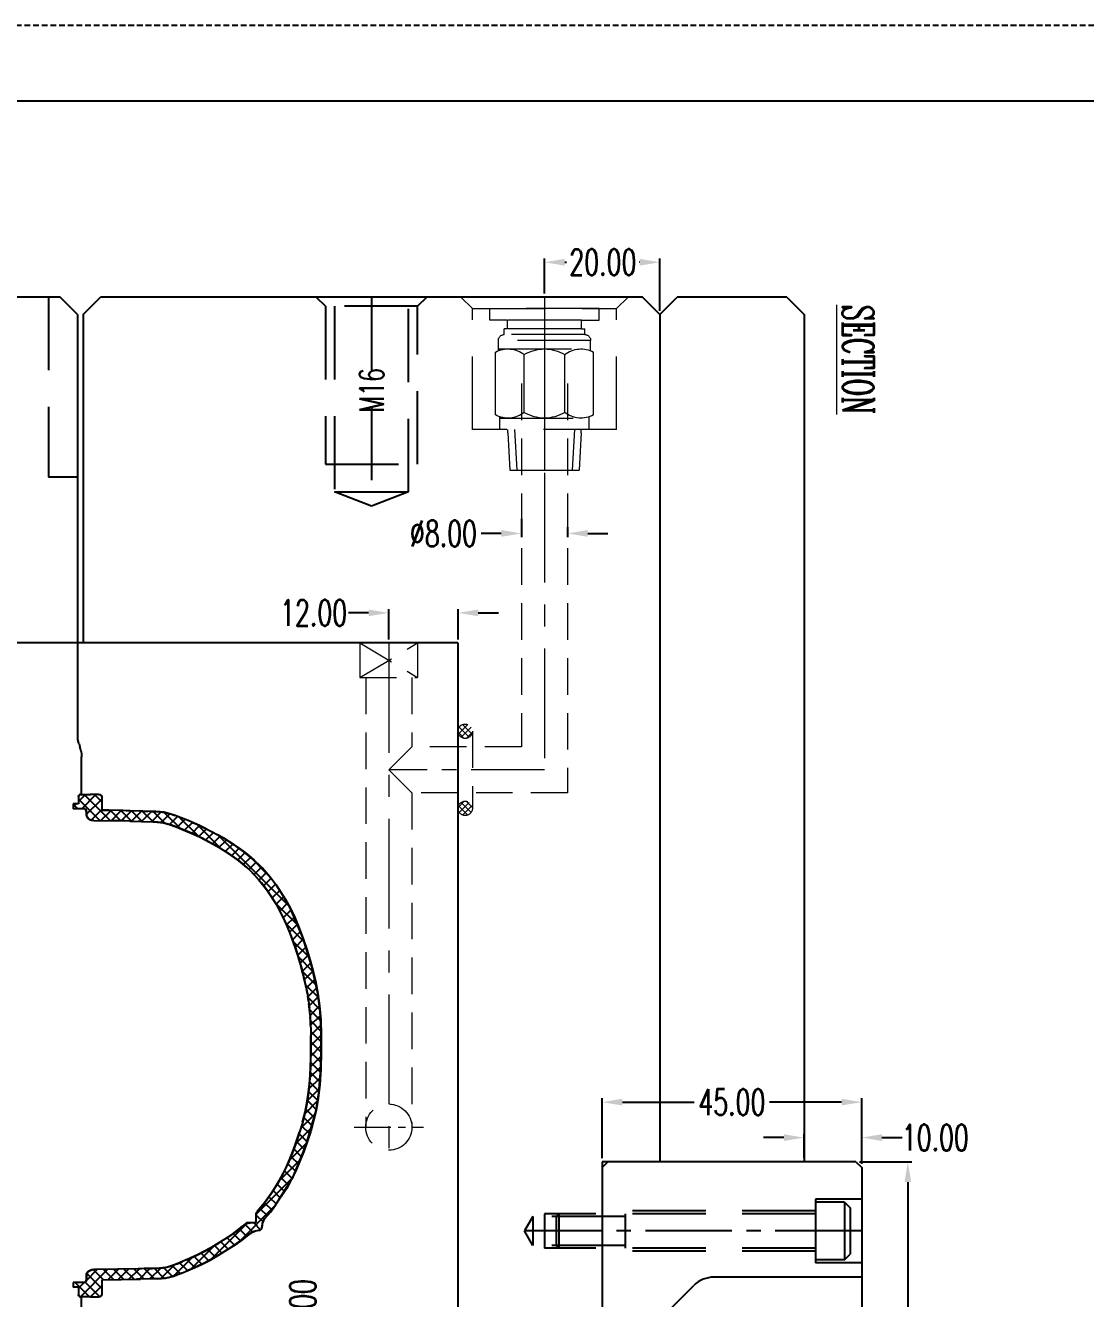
# Model space of a CAD drawing. Header units: inches. Extents: x 133169 to 134399, y -43543 to -42673.
# Drawn here: x 133457.9 to 133641.7, y -42894 to -42673.2 of the extents above; entities that cross this region are included whole.
import ezdxf

# ---------------------------------------------------------------- set-up
doc = ezdxf.new("R2010")
doc.units = ezdxf.units.IN
doc.header["$LTSCALE"] = 2
doc.header["$MEASUREMENT"] = 0
doc.header["$PDMODE"] = 3
doc.header["$PDSIZE"] = 0.3125
for name, pattern in [('CENTER', [50.8, 31.75, -6.35, 6.35, -6.35]), ('CENTER2', [1.125, 0.75, -0.125, 0.125, -0.125]), ('DASHED', [0.75, 0.5, -0.25]), ('HIDDEN', [9.525, 6.35, -3.175])]:
    doc.linetypes.add(name, pattern=pattern)
doc.layers.get('0').update_dxf_attribs({"linetype": 'CONTINUOUS'})
doc.layers.get('Defpoints').update_dxf_attribs({"linetype": 'CONTINUOUS'})
for name, color, linetype in [('5', 5, 'CONTINUOUS'), ('A', 7, 'CONTINUOUS'), ('CAV-COR', 1, 'CONTINUOUS'), ('SCREW', 52, 'HIDDEN'), ('WT', 4, 'CONTINUOUS')]:
    doc.layers.add(name, color=color, linetype=linetype)
doc.layers.add('dim', color=3, linetype='CONTINUOUS', lineweight=15)
doc.layers.add('WR', color=122, linetype='HIDDEN', lineweight=18)
doc.styles.add('ROMANC', font='romanc', dxfattribs={"width": 0.6, "height": 1})
doc.styles.get("Standard").update_dxf_attribs({"font": 'txt.shx', "width": 0.67})
doc.dimstyles.new('2.00', dxfattribs={"dimtxt": 4.5, "dimasz": 3.5, "dimexe": 0.666, "dimexo": 0.626, "dimgap": 1, "dimtad": 0, "dimzin": 0, "dimdsep": 46, "dimtxsty": 'Standard', "dimcen": 0.09, "dimclrd": 3, "dimclre": 3, "dimclrt": 7, "dimazin": 0, "dimtfac": 1, "dimtofl": 0, "dimtmove": 0, "dimatfit": 0, "dimfxl": 0, "dimtolj": 1, "dimtzin": 0, "dimarcsym": 0})

# ---------------------------------------------------------------- blocks, each defined once
blk = doc.blocks.new('*D33279')
at = {"layer": 'Defpoints', "color": 0}
for p in [(133601.91, -42870.31), (133601.91, -42970.31), (133610.91, -42970.31)]:
    blk.add_point(p, dxfattribs=at)
at = {"layer": 'dim', "color": 3, "linetype": 'ByBlock', "lineweight": -2}
for p, q in [((133602.53, -42870.31), (133611.58, -42870.31)), ((133610.91, -42873.81), (133610.91, -42911.77)), ((133610.91, -42966.81), (133610.91, -42928.84)), ((133602.53, -42970.31), (133611.58, -42970.31))]:
    blk.add_line(p, q, dxfattribs=at)
at = {"layer": 'dim', "color": 3, "linetype": 'ByBlock'}
for points in [[(133611.49, -42873.81), (133610.33, -42873.81), (133610.91, -42870.31)], [(133610.33, -42966.81), (133611.49, -42966.81), (133610.91, -42970.31)]]:
    blk.add_solid(points, dxfattribs=at)
at = {"layer": 'dim', "color": 7, "linetype": 'ByBlock', "insert": (133610.91, -42920.31), "char_height": 4.5, "attachment_point": 5, "rotation": 90}
blk.add_mtext('%%c100.00', dxfattribs=at)
blk = doc.blocks.new('*D33280')
at = {"layer": 'Defpoints', "color": 0}
for p in [(133602.91, -42866.11), (133592.91, -42870.31), (133602.91, -42871.31)]:
    blk.add_point(p, dxfattribs=at)
at = {"layer": 'dim', "color": 3, "linetype": 'ByBlock', "lineweight": -2}
for p, q in [((133589.41, -42866.11), (133585.91, -42866.11)), ((133592.91, -42869.68), (133592.91, -42865.44)), ((133602.91, -42870.68), (133602.91, -42865.44)), ((133606.41, -42866.11), (133609.91, -42866.11))]:
    blk.add_line(p, q, dxfattribs=at)
at = {"layer": 'dim', "color": 3, "linetype": 'ByBlock'}
for points in [[(133589.41, -42866.69), (133589.41, -42865.52), (133592.91, -42866.11)], [(133606.41, -42865.52), (133606.41, -42866.69), (133602.91, -42866.11)]]:
    blk.add_solid(points, dxfattribs=at)
at = {"layer": 'dim', "color": 7, "linetype": 'ByBlock', "insert": (133615.68, -42866.11), "char_height": 4.5, "attachment_point": 5}
blk.add_mtext('\\A1;10.00', dxfattribs=at)
blk = doc.blocks.new('*D33281')
at = {"layer": 'Defpoints', "color": 0}
for p in [(133602.91, -42859.95), (133557.91, -42870.31), (133602.91, -42871.31)]:
    blk.add_point(p, dxfattribs=at)
at = {"layer": 'dim', "color": 3, "linetype": 'ByBlock', "lineweight": -2}
for p, q in [((133557.91, -42869.68), (133557.91, -42859.29)), ((133561.41, -42859.95), (133573.88, -42859.95)), ((133599.41, -42859.95), (133586.93, -42859.95)), ((133602.91, -42870.68), (133602.91, -42859.29))]:
    blk.add_line(p, q, dxfattribs=at)
at = {"layer": 'dim', "color": 3, "linetype": 'ByBlock'}
for points in [[(133561.41, -42859.37), (133561.41, -42860.54), (133557.91, -42859.95)], [(133599.41, -42860.54), (133599.41, -42859.37), (133602.91, -42859.95)]]:
    blk.add_solid(points, dxfattribs=at)
at = {"layer": 'dim', "color": 7, "linetype": 'ByBlock', "insert": (133580.41, -42859.95), "char_height": 4.5, "attachment_point": 5}
blk.add_mtext('\\A1;45.00', dxfattribs=at)
blk = doc.blocks.new('*D33309')
at = {"layer": 'Defpoints', "color": 0}
for p in [(133506.01, -42912.31), (133510.59, -42912.31), (133510.59, -42928.31)]:
    blk.add_point(p, dxfattribs=at)
at = {"layer": 'dim', "color": 3, "linetype": 'ByBlock', "lineweight": -2}
for p, q in [((133506.01, -42908.81), (133506.01, -42905.31)), ((133509.96, -42912.31), (133505.35, -42912.31)), ((133509.96, -42928.31), (133505.35, -42928.31)), ((133506.01, -42931.81), (133506.01, -42935.31))]:
    blk.add_line(p, q, dxfattribs=at)
at = {"layer": 'dim', "color": 3, "linetype": 'ByBlock'}
for points in [[(133505.43, -42908.81), (133506.6, -42908.81), (133506.01, -42912.31)], [(133506.6, -42931.81), (133505.43, -42931.81), (133506.01, -42928.31)]]:
    blk.add_solid(points, dxfattribs=at)
at = {"layer": 'dim', "color": 7, "linetype": 'ByBlock', "insert": (133506.01, -42897.77), "char_height": 4.5, "attachment_point": 5, "rotation": 90}
blk.add_mtext('%%c16.00', dxfattribs=at)
blk = doc.blocks.new('*X34569')
at = {"color": 0}
for p, q in [((-7.86, -0.44), (-6.25, 1.17)), ((-6.25, -1.17), (-7.86, 0.44)), ((-5.66, -0.71), (-7.4, 1.03)), ((-7.4, -1.03), (-5.66, 0.71)), ((-5.45, 0.15), (-6.54, 1.24)), ((5.45, 0.15), (6.54, 1.24)), ((5.66, -0.71), (7.4, 1.03)), ((7.4, -1.03), (5.66, 0.71)), ((7.86, -0.44), (6.25, 1.17)), ((6.25, -1.17), (7.86, 0.44)), ((-6.54, -1.24), (-5.45, -0.15)), ((6.54, -1.24), (5.45, -0.15))]:
    blk.add_line(p, q, dxfattribs=at)
blk = doc.blocks.new('*D34606')
at = {"layer": 'Defpoints', "color": 0}
for p in [(133547.91, -42714.27), (133547.91, -42720.31), (133567.91, -42723.31)]:
    blk.add_point(p, dxfattribs=at)
at = {"layer": 'dim', "color": 3, "linetype": 'ByBlock', "lineweight": -2}
for p, q in [((133547.91, -42719.68), (133547.91, -42713.6)), ((133551.41, -42714.27), (133551.75, -42714.27)), ((133564.41, -42714.27), (133564.3, -42714.27)), ((133567.91, -42722.68), (133567.91, -42713.6))]:
    blk.add_line(p, q, dxfattribs=at)
at = {"layer": 'dim', "color": 3, "linetype": 'ByBlock'}
for points in [[(133551.41, -42713.69), (133551.41, -42714.85), (133547.91, -42714.27)], [(133564.41, -42714.85), (133564.41, -42713.69), (133567.91, -42714.27)]]:
    blk.add_solid(points, dxfattribs=at)
at = {"layer": 'dim', "color": 7, "linetype": 'ByBlock', "insert": (133558.02, -42714.27), "char_height": 4.5, "attachment_point": 5}
blk.add_mtext('\\A1;20.00', dxfattribs=at)
blk = doc.blocks.new('*D34607')
at = {"layer": 'Defpoints', "color": 0}
for p in [(133543.91, -42758.14), (133551.91, -42759.58), (133543.91, -42761.31)]:
    blk.add_point(p, dxfattribs=at)
at = {"layer": 'dim', "color": 3, "linetype": 'ByBlock', "lineweight": -2}
for p, q in [((133543.91, -42758.76), (133543.91, -42761.97)), ((133551.91, -42760.21), (133551.91, -42761.97)), ((133540.41, -42761.31), (133536.91, -42761.31)), ((133555.41, -42761.31), (133558.91, -42761.31))]:
    blk.add_line(p, q, dxfattribs=at)
at = {"layer": 'dim', "color": 3, "linetype": 'ByBlock'}
for points in [[(133540.41, -42761.89), (133540.41, -42760.72), (133543.91, -42761.31)], [(133555.41, -42760.72), (133555.41, -42761.89), (133551.91, -42761.31)]]:
    blk.add_solid(points, dxfattribs=at)
at = {"layer": 'dim', "color": 7, "linetype": 'ByBlock', "insert": (133530.38, -42761.31), "char_height": 4.5, "attachment_point": 5}
blk.add_mtext('%%c8.00', dxfattribs=at)
blk = doc.blocks.new('20150129.111502')
at = {"layer": '5', "color": 122, "linetype": 'HIDDEN', "lineweight": 0}
for p, q in [((0, 14.5), (0, -14.5)), ((2, 12.5), (0, 14.5)), ((2, 12.5), (2, -12.5)), ((23, 12.5), (2, 12.5)), ((23, -12.5), (23, 12.5)), ((2, -9.5), (2, 9.5)), ((4.01, 9.5), (2, 9.5)), ((4.01, 6.4), (4.01, 9.5)), ((5.51, 6.4), (5.51, 7)), ((6.51, 7), (5.51, 7)), ((5.51, 6.4), (5.51, 7)), ((6.51, -7), (6.51, 7)), ((7.51, -8), (7.51, 8)), ((9.33, 8), (7.51, 8)), ((9, 8), (9, -8)), ((20.43, 8.5), (9.57, 8.5)), ((23, 7.75), (20.77, 7.75)), ((21, 7.75), (21, -7.75)), ((4.01, -6.4), (4.01, 6.4)), ((5.51, 6.4), (4.01, 6.4)), ((5.51, -6.4), (5.51, 6.4)), ((23.56, 6.35), (23, 6.35)), ((23, 5.19), (30, 4.82)), ((23.56, 6.35), (30, 6.01)), ((30, 6.01), (30, -6.01)), ((20.01, 3.5), (9.99, 3.5)), ((20.01, -3.5), (9.99, -3.5)), ((5.51, -6.4), (4.01, -6.4)), ((4.01, -6.4), (4.01, -9.5)), ((5.51, -6.4), (5.51, -7)), ((5.51, -6.4), (5.51, -7)), ((23, -5.19), (30, -4.82)), ((23.56, -6.35), (23, -6.35)), ((23.56, -6.35), (30, -6.01)), ((6.51, -7), (5.51, -7)), ((9.33, -8), (7.51, -8)), ((20.43, -8.5), (9.57, -8.5)), ((23, -7.75), (20.77, -7.75)), ((4.01, -9.5), (2, -9.5)), ((2, -12.5), (0, -14.5)), ((23, -12.5), (2, -12.5))]:
    blk.add_line(p, q, dxfattribs=at)
at = {"layer": '5', "color": 122, "linetype": 'CENTER', "lineweight": 0, "ltscale": 0.5}
blk.add_line((0, 0), (30, 0), dxfattribs=at)
at = {"layer": '5', "color": 122, "linetype": 'HIDDEN', "lineweight": 0}
for centre, radius, start, end in [((7.51, 7), 1, 90, 180), ((13.47, 6.32), 4.47, 150.752, 219.0183), ((16.53, 6.32), 4.47, 320.9817, 29.248), ((15.66, 0), 6.66, 148.3016, 211.6984), ((14.34, 0), 6.66, 328.3016, 31.6984), ((13.47, -6.32), 4.47, 140.9817, 209.248), ((16.53, -6.32), 4.47, 330.752, 39.0183), ((7.51, -7), 1, 180, 270)]:
    blk.add_arc(centre, radius, start, end, dxfattribs=at)
blk = doc.blocks.new('*D34838')
at = {"layer": 'Defpoints', "color": 0}
for p in [(133520.91, -42775.09), (133520.91, -42780.31), (133532.91, -42780.31)]:
    blk.add_point(p, dxfattribs=at)
at = {"layer": 'dim', "color": 3, "linetype": 'ByBlock', "lineweight": -2}
for p, q in [((133517.41, -42775.09), (133513.91, -42775.09)), ((133520.91, -42779.68), (133520.91, -42774.43)), ((133532.91, -42779.68), (133532.91, -42774.43)), ((133536.41, -42775.09), (133539.91, -42775.09))]:
    blk.add_line(p, q, dxfattribs=at)
at = {"layer": 'dim', "color": 3, "linetype": 'ByBlock'}
for points in [[(133517.41, -42775.67), (133517.41, -42774.51), (133520.91, -42775.09)], [(133536.41, -42774.51), (133536.41, -42775.67), (133532.91, -42775.09)]]:
    blk.add_solid(points, dxfattribs=at)
at = {"layer": 'dim', "color": 7, "linetype": 'ByBlock', "insert": (133507.88, -42775.09), "char_height": 4.5, "attachment_point": 5}
blk.add_mtext('\\A1;12.00', dxfattribs=at)

msp = doc.modelspace()

# ---------------------------------------------------------------- linework, layer by layer
at = {"linetype": 'Continuous'}
for p, q in [((133463.907, -42720.306), (133379.907, -42720.306)), ((133466.907, -42723.306), (133463.907, -42720.306)), ((133467.907, -42723.306), (133470.907, -42720.306)), ((133564.907, -42720.306), (133470.907, -42720.306)), ((133567.907, -42723.306), (133564.907, -42720.306)), ((133567.907, -42723.306), (133570.907, -42720.306)), ((133589.907, -42720.306), (133570.907, -42720.306)), ((133589.907, -42720.306), (133592.907, -42723.306)), ((133466.907, -42723.306), (133466.907, -42780.306)), ((133467.907, -42723.306), (133467.907, -42780.306)), ((133567.907, -42723.306), (133567.907, -42870.306)), ((133592.907, -42723.306), (133592.907, -42870.306)), ((133601.907, -42870.306), (133557.907, -42870.306)), ((133558.907, -42870.306), (133557.907, -42871.306)), ((133601.907, -42870.306), (133602.907, -42871.306)), ((133602.907, -42871.306), (133602.907, -42969.306)), ((133602.907, -42890.306), (133577.328, -42890.306)), ((133562.907, -42902.656), (133573.793, -42891.77))]:
    msp.add_line(p, q, dxfattribs=at)
at = {"color": 8, "linetype": 'HIDDEN'}
for p, q in [((133461.907, -42720.306), (133461.907, -42751.557)), ((133527.507, -42720.306), (133508.307, -42720.306)), ((133508.307, -42720.306), (133509.907, -42721.906)), ((133517.907, -42720.306), (133517.907, -42756.583)), ((133527.507, -42720.306), (133525.907, -42721.906)), ((133525.907, -42721.906), (133509.907, -42721.906)), ((133509.907, -42721.906), (133509.907, -42749.306)), ((133511.507, -42721.906), (133511.507, -42754.106)), ((133524.307, -42754.106), (133524.307, -42721.906)), ((133525.907, -42749.306), (133525.907, -42721.906)), ((133509.907, -42749.306), (133525.907, -42749.306)), ((133466.907, -42751.557), (133461.907, -42751.557)), ((133511.507, -42754.106), (133524.307, -42754.106)), ((133517.907, -42756.583), (133511.507, -42754.106)), ((133524.307, -42754.106), (133517.907, -42756.583))]:
    msp.add_line(p, q, dxfattribs=at)
msp.add_line((133557.907, -42870.306), (133557.907, -42902.806))
at = {"linetype": 'HIDDEN'}
for p, q in [((133602.907, -42876.806), (133594.907, -42876.806)), ((133594.907, -42878.806), (133557.907, -42878.806)), ((133594.907, -42885.806), (133557.907, -42885.806)), ((133602.907, -42887.806), (133594.907, -42887.806))]:
    msp.add_line(p, q, dxfattribs=at)
at = {"linetype": 'Continuous'}
msp.add_arc((133577.328, -42895.306), 5, 90, 135, dxfattribs=at)
at = {"layer": 'A', "linetype": 'DASHED'}
msp.add_line((134399.236, -42673.197), (133169.472, -42673.197), dxfattribs=at)
at = {"layer": 'A'}
msp.add_line((134386.101, -42686.332), (133182.608, -42686.332), dxfattribs=at)
at = {"layer": 'CAV-COR'}
for p, q in [((133532.907, -42780.306), (133431.907, -42780.306)), ((133466.907, -42780.306), (133466.907, -42796.651)), ((133532.907, -42780.306), (133532.907, -43060.306)), ((133467.218, -42797.832), (133467.057, -42797.411)), ((133467.218, -42797.832), (133467.355, -42798.258)), ((133467.467, -42798.696), (133467.355, -42798.258)), ((133467.55, -42799.139), (133467.466, -42798.692)), ((133467.618, -42806.614), (133467.618, -42800.042)), ((133467.101, -42807.824), (133468.317, -42806.608)), ((133467.101, -42806.96), (133467.101, -42808.238)), ((133467.453, -42806.615), (133467.402, -42806.62)), ((133467.402, -42806.619), (133467.453, -42806.615)), ((133467.453, -42806.615), (133469.158, -42806.601)), ((133467.658, -42809.063), (133470.13, -42806.591)), ((133468.102, -42806.61), (133472.639, -42811.147)), ((133470.654, -42806.585), (133469.073, -42806.602)), ((133469.881, -42806.593), (133471.128, -42807.84)), ((133470.901, -42806.64), (133470.654, -42806.585)), ((133471.07, -42806.788), (133470.902, -42806.642)), ((133471.128, -42806.98), (133471.07, -42806.79)), ((133471.128, -42806.98), (133471.128, -42809.333)), ((133466.17, -42808.755), (133466.687, -42808.238)), ((133466.17, -42808.238), (133466.17, -42809.063)), ((133467.101, -42808.238), (133466.17, -42808.238)), ((133466.17, -42808.27), (133466.962, -42809.063)), ((133468.318, -42809.063), (133466.17, -42809.063)), ((133467.101, -42807.405), (133470.822, -42811.127)), ((133468.496, -42810.021), (133471.128, -42807.389)), ((133469.287, -42811.026), (133471.128, -42809.185)), ((133469.031, -42810.922), (133468.842, -42810.793)), ((133469.783, -42811.118), (133469.505, -42811.091)), ((133469.783, -42811.118), (133473.492, -42811.161)), ((133470.981, -42811.128), (133472.764, -42809.345)), ((133472.359, -42809.337), (133471.128, -42809.333)), ((133474.818, -42809.381), (133472.359, -42809.337)), ((133472.63, -42809.342), (133474.466, -42811.178)), ((133472.756, -42811.149), (133474.529, -42809.376)), ((133475.06, -42811.189), (133472.958, -42811.152)), ((133474.459, -42809.375), (133476.305, -42811.221)), ((133474.522, -42811.179), (133476.28, -42809.421)), ((133476.05, -42809.413), (133474.643, -42809.378)), ((133476.22, -42811.218), (133474.713, -42811.183)), ((133475.346, -42809.394), (133476.05, -42809.413)), ((133476.032, -42811.212), (133479.968, -42811.341)), ((133480.497, -42809.568), (133476.05, -42809.413)), ((133476.277, -42811.22), (133478.018, -42809.479)), ((133476.301, -42809.421), (133478.164, -42811.284)), ((133478.116, -42811.282), (133477.422, -42811.258)), ((133478.014, -42811.279), (133479.752, -42809.541)), ((133478.16, -42809.484), (133480.024, -42811.348)), ((133478.363, -42809.49), (133479.108, -42809.518)), ((133479.753, -42811.337), (133481.463, -42809.626)), ((133480.023, -42809.551), (133482.048, -42811.576)), ((133481.421, -42811.464), (133482.949, -42809.936)), ((133481.957, -42809.689), (133484.781, -42812.513)), ((133482.88, -42811.801), (133484.284, -42810.397)), ((133484.886, -42810.62), (133484.153, -42810.349)), ((133484.195, -42812.282), (133485.582, -42810.895)), ((133484.565, -42810.501), (133487.97, -42813.906)), ((133485.967, -42811.048), (133484.886, -42810.62)), ((133485.479, -42812.795), (133486.852, -42811.422)), ((133486.725, -42811.366), (133487.64, -42811.763)), ((133486.737, -42813.332), (133488.099, -42811.971)), ((133487.617, -42811.757), (133491.975, -42816.115)), ((133487.64, -42811.763), (133488.533, -42812.176)), ((133487.963, -42813.903), (133489.307, -42812.559)), ((133488.533, -42812.176), (133489.406, -42812.607)), ((133489.146, -42812.476), (133490.296, -42813.07)), ((133489.153, -42814.509), (133490.486, -42813.175)), ((133490.179, -42813.008), (133491.244, -42813.588)), ((133492.293, -42814.192), (133491.223, -42813.576)), ((133491.246, -42813.589), (133503.618, -42825.962)), ((133490.318, -42815.14), (133491.641, -42813.817)), ((133491.461, -42815.792), (133492.766, -42814.488)), ((133492.293, -42814.192), (133493.19, -42814.737)), ((133492.563, -42816.486), (133493.87, -42815.18)), ((133493.642, -42817.204), (133494.934, -42815.912)), ((133494.686, -42817.955), (133495.976, -42816.666)), ((133495.676, -42818.762), (133496.96, -42817.478)), ((133496.786, -42817.334), (133500.076, -42820.623)), ((133496.641, -42819.593), (133497.907, -42818.327)), ((133497.53, -42820.5), (133498.822, -42819.208)), ((133498.401, -42821.425), (133499.669, -42820.157)), ((133498.307, -42821.308), (133499.7, -42823.053)), ((133499.198, -42822.424), (133500.49, -42821.132)), ((133499.962, -42823.456), (133501.261, -42822.157)), ((133499.7, -42823.053), (133501.472, -42825.776)), ((133500.67, -42824.544), (133501.994, -42823.22)), ((133501.378, -42825.632), (133502.701, -42824.309)), ((133501.167, -42825.307), (133505.019, -42829.159)), ((133501.472, -42825.776), (133502.841, -42828.434)), ((133502.002, -42826.804), (133503.342, -42825.464)), ((133502.612, -42827.99), (133503.942, -42826.66)), ((133502.841, -42828.434), (133503.884, -42830.906)), ((133503.091, -42829.027), (133506.222, -42832.158)), ((133503.174, -42829.224), (133504.483, -42827.915)), ((133503.707, -42830.487), (133505.024, -42829.171)), ((133503.884, -42830.906), (133504.713, -42833.198)), ((133504.203, -42831.788), (133505.565, -42830.426)), ((133504.286, -42832.018), (133507.039, -42834.771)), ((133504.68, -42833.107), (133506.08, -42831.706)), ((133504.713, -42833.198), (133505.382, -42835.323)), ((133505.113, -42834.469), (133506.508, -42833.074)), ((133505.192, -42834.72), (133507.748, -42837.276)), ((133505.528, -42835.85), (133506.936, -42834.442)), ((133505.917, -42837.257), (133507.364, -42835.811)), ((133505.911, -42837.235), (133508.27, -42839.594)), ((133506.271, -42838.699), (133507.738, -42837.232)), ((133506.375, -42839.123), (133506.488, -42839.627)), ((133506.484, -42839.608), (133506.43, -42839.365)), ((133506.482, -42839.602), (133508.702, -42841.822)), ((133506.484, -42839.608), (133506.595, -42840.132)), ((133506.587, -42840.095), (133506.536, -42839.85)), ((133506.602, -42840.165), (133508.068, -42838.698)), ((133506.881, -42841.682), (133508.398, -42840.165)), ((133506.902, -42841.818), (133508.961, -42843.877)), ((133507.097, -42843.262), (133508.684, -42841.675)), ((133508.615, -42841.125), (133508.913, -42843.273)), ((133507.224, -42844.518), (133507.145, -42843.683)), ((133507.164, -42843.876), (133509.091, -42845.803)), ((133507.251, -42844.904), (133508.885, -42843.27)), ((133508.913, -42843.273), (133509.109, -42845.669)), ((133507.309, -42845.818), (133509.188, -42847.696)), ((133507.348, -42846.603), (133509.043, -42844.908)), ((133507.398, -42848.349), (133509.134, -42846.613)), ((133507.38, -42847.484), (133507.407, -42848.783)), ((133507.385, -42847.689), (133509.193, -42849.497)), ((133507.407, -42848.783), (133507.409, -42850.146)), ((133507.409, -42850.134), (133509.19, -42848.353)), ((133507.409, -42850.146), (133507.373, -42852.039)), ((133507.375, -42851.964), (133509.194, -42850.145)), ((133507.408, -42849.509), (133509.196, -42851.296)), ((133509.197, -42851.251), (133509.108, -42854.208)), ((133507.32, -42853.815), (133509.174, -42851.961)), ((133507.343, -42853.036), (133509.083, -42854.775)), ((133507.388, -42851.284), (133509.139, -42853.036)), ((133507.228, -42855.703), (133509.114, -42853.817)), ((133507.275, -42854.764), (133508.954, -42856.443)), ((133509.108, -42854.208), (133508.949, -42856.875)), ((133506.781, -42859.743), (133508.854, -42857.669)), ((133507.062, -42857.665), (133509.013, -42855.714)), ((133507.168, -42856.452), (133508.819, -42858.103)), ((133506.322, -42861.997), (133508.572, -42859.747)), ((133506.794, -42859.671), (133508.336, -42861.213)), ((133507.008, -42858.089), (133508.585, -42859.666)), ((133505.664, -42864.451), (133508.139, -42861.976)), ((133506.506, -42861.179), (133507.953, -42862.626)), ((133508.309, -42861.384), (133507.386, -42865.003)), ((133504.784, -42867.127), (133507.419, -42864.493)), ((133505.991, -42863.344), (133505.45, -42865.176)), ((133505.783, -42864.048), (133507.154, -42865.419)), ((133506.165, -42862.634), (133507.553, -42864.022)), ((133505.365, -42865.426), (133506.754, -42866.815)), ((133503.625, -42870.082), (133506.698, -42867.009)), ((133504.429, -42868.082), (133505.765, -42869.418)), ((133504.91, -42866.767), (133506.294, -42868.151)), ((133501.847, -42873.656), (133505.535, -42869.969)), ((133503.392, -42870.637), (133504.707, -42871.952)), ((133503.923, -42869.372), (133505.236, -42870.685)), ((133497.928, -42879.371), (133504.165, -42873.135)), ((133502.195, -42873.032), (133503.458, -42874.295)), ((133502.811, -42871.852), (133504.138, -42873.179)), ((133500.853, -42875.282), (133502.097, -42876.526)), ((133501.549, -42874.182), (133502.777, -42875.41)), ((133494.82, -42884.276), (133501.358, -42877.737)), ((133499.38, -42877.406), (133498.111, -42878.947)), ((133499.382, -42877.403), (133500.659, -42878.68)), ((133500.129, -42876.355), (133501.417, -42877.642)), ((133498.02, -42879.05), (133497.928, -42879.152)), ((133497.928, -42880.638), (133497.928, -42879.152)), ((133497.928, -42879.542), (133499.104, -42880.718)), ((133498.111, -42878.947), (133498.02, -42879.05)), ((133498.071, -42879.018), (133498.177, -42878.872)), ((133498.571, -42878.388), (133499.853, -42879.671)), ((133490.002, -42887.298), (133496.405, -42880.894)), ((133496.208, -42880.894), (133494.593, -42882.256)), ((133494.952, -42881.953), (133496.23, -42883.231)), ((133495.606, -42881.432), (133495.637, -42881.405)), ((133495.926, -42881.132), (133497.313, -42882.519)), ((133497.727, -42880.894), (133496.208, -42880.894)), ((133496.653, -42880.91), (133496.847, -42880.894)), ((133497.485, -42880.894), (133498.682, -42882.092)), ((133497.823, -42882.304), (133498.464, -42882.174)), ((133498.596, -42882.221), (133498.468, -42882.175)), ((133498.681, -42882.093), (133498.815, -42882.005)), ((133498.944, -42881.288), (133498.933, -42881.496)), ((133498.933, -42881.752), (133498.933, -42881.496)), ((133491.774, -42884.164), (133493.069, -42885.459)), ((133492.874, -42883.467), (133494.166, -42884.76)), ((133493.929, -42882.726), (133495.198, -42883.996)), ((133494.043, -42884.851), (133496.519, -42883.017)), ((133496.585, -42882.963), (133496.519, -42883.017)), ((133496.585, -42882.964), (133497.159, -42882.584)), ((133497.159, -42882.584), (133497.823, -42882.304)), ((133486.542, -42888.962), (133490.661, -42884.843)), ((133488.353, -42886.131), (133489.687, -42887.465)), ((133489.521, -42885.503), (133490.838, -42886.82)), ((133491.392, -42886.504), (133490.074, -42887.26)), ((133490.658, -42884.844), (133491.962, -42886.148)), ((133491.392, -42886.504), (133494.043, -42884.851)), ((133477.665, -42890.654), (133479.5, -42888.819)), ((133479.277, -42888.82), (133479.9, -42888.819)), ((133479.493, -42890.622), (133481.366, -42888.75)), ((133480.26, -42888.814), (133481.963, -42890.518)), ((133480.531, -42888.814), (133481.164, -42888.783)), ((133481.33, -42890.581), (133483.746, -42888.165)), ((133482.163, -42888.634), (133481.664, -42888.725)), ((133481.914, -42888.672), (133483.418, -42890.176)), ((133482.715, -42888.5), (133482.163, -42888.634)), ((133483.336, -42888.299), (133484.735, -42889.697)), ((133483.584, -42890.124), (133486.847, -42886.86)), ((133484.644, -42887.81), (133486.02, -42889.186)), ((133485.906, -42887.276), (133487.273, -42888.643)), ((133487.751, -42888.427), (133486.729, -42888.885)), ((133487.146, -42886.72), (133488.498, -42888.072)), ((133488.865, -42887.893), (133487.751, -42888.427)), ((133490.074, -42887.26), (133488.865, -42887.893)), ((133467.429, -42893.706), (133472.186, -42888.949)), ((133468.414, -42890.925), (133470.358, -42888.981)), ((133468.462, -42890.667), (133468.481, -42890.438)), ((133468.494, -42889.972), (133468.513, -42889.807)), ((133468.555, -42889.682), (133471.128, -42892.255)), ((133468.681, -42889.471), (133468.827, -42889.321)), ((133469.672, -42889.003), (133471.434, -42890.764)), ((133478.042, -42888.844), (133469.753, -42888.991)), ((133471.128, -42890.77), (133477.874, -42890.651)), ((133471.128, -42890.77), (133471.128, -42893.348)), ((133471.428, -42888.962), (133473.198, -42890.733)), ((133472.18, -42890.751), (133474.014, -42888.917)), ((133473.193, -42888.931), (133474.963, -42890.702)), ((133474.009, -42890.719), (133475.842, -42888.885)), ((133474.958, -42888.901), (133476.728, -42890.67)), ((133475.837, -42890.686), (133477.673, -42888.85)), ((133476.722, -42888.869), (133478.494, -42890.641)), ((133480.76, -42890.601), (133477.155, -42890.662)), ((133478.659, -42888.83), (133477.421, -42888.856)), ((133478.483, -42888.834), (133480.259, -42890.609)), ((133481.314, -42890.586), (133479.423, -42890.624)), ((133482.082, -42890.509), (133481.314, -42890.586)), ((133482.081, -42890.509), (133482.215, -42890.487)), ((133483.05, -42890.295), (133482.178, -42890.493)), ((133483.96, -42889.991), (133483.05, -42890.295)), ((133484.961, -42889.61), (133483.96, -42889.991)), ((133486.729, -42888.885), (133485.8, -42889.278)), ((133466.17, -42891.373), (133466.289, -42891.254)), ((133466.17, -42891.254), (133466.17, -42892.057)), ((133468.287, -42891.254), (133466.17, -42891.254)), ((133467.101, -42892.057), (133466.17, -42892.057)), ((133466.535, -42891.254), (133469.011, -42893.729)), ((133467.101, -42892.238), (133468.086, -42891.254)), ((133467.101, -42892.057), (133467.101, -42893.365)), ((133468.287, -42891.254), (133468.371, -42891.08)), ((133468.3, -42891.223), (133470.788, -42893.711)), ((133469.2, -42893.731), (133471.128, -42891.803)), ((133467.368, -42893.702), (133467.276, -42893.664)), ((133467.454, -42893.713), (133467.368, -42893.702)), ((133467.369, -42893.701), (133467.454, -42893.713)), ((133467.369, -42893.702), (133467.453, -42893.718)), ((133469.178, -42893.731), (133467.454, -42893.713)), ((133467.618, -42900.569), (133467.618, -42893.714)), ((133469.081, -42893.73), (133470.664, -42893.739)), ((133470.664, -42893.739), (133470.905, -42893.683)), ((133470.906, -42893.683), (133471.07, -42893.538)), ((133471.071, -42893.537), (133471.128, -42893.348))]:
    msp.add_line(p, q, dxfattribs=at)
for points in [[(133467.549, -42799.135), (133467.601, -42799.586), (133467.619, -42800.042)], [(133467.402, -42806.62), (133467.275, -42806.663), (133467.147, -42806.79), (133467.101, -42806.96)], [(133467.101, -42806.96), (133467.113, -42806.871), (133467.147, -42806.79)], [(133467.147, -42806.79), (133467.203, -42806.718), (133467.276, -42806.663)], [(133467.277, -42806.663), (133467.36, -42806.628), (133467.402, -42806.619)], [(133470.654, -42806.585), (133470.785, -42806.599), (133470.898, -42806.639), (133470.995, -42806.703), (133471.068, -42806.785), (133471.112, -42806.878), (133471.128, -42806.98)], [(133468.318, -42809.063), (133468.429, -42809.393), (133468.483, -42809.754), (133468.501, -42810.142)], [(133468.434, -42809.415), (133468.387, -42809.236), (133468.318, -42809.063)], [(133468.485, -42809.776), (133468.466, -42809.596), (133468.434, -42809.415)], [(133468.501, -42810.142), (133468.496, -42809.957), (133468.485, -42809.776)], [(133468.501, -42810.142), (133468.566, -42810.437), (133468.743, -42810.7), (133469.016, -42810.914), (133469.374, -42811.061), (133469.783, -42811.118)], [(133468.586, -42810.479), (133468.522, -42810.307), (133468.501, -42810.142)], [(133468.842, -42810.793), (133468.693, -42810.643), (133468.586, -42810.479)], [(133469.505, -42811.091), (133469.253, -42811.023), (133469.031, -42810.922)], [(133471.128, -42809.333), (133471.829, -42809.332), (133472.532, -42809.34)], [(133479.806, -42809.542), (133481.086, -42809.592), (133481.666, -42809.643), (133482.183, -42809.729), (133482.635, -42809.839), (133483.039, -42809.961), (133483.416, -42810.088), (133483.785, -42810.217)], [(133499.7, -42823.053), (133499.279, -42822.495), (133498.842, -42821.943), (133498.391, -42821.405), (133497.928, -42820.884), (133497.442, -42820.37), (133496.906, -42819.837), (133496.285, -42819.259), (133495.548, -42818.622), (133494.689, -42817.942), (133493.717, -42817.239), (133492.664, -42816.536), (133491.584, -42815.865), (133490.522, -42815.245), (133489.5, -42814.682), (133488.536, -42814.181), (133487.649, -42813.748), (133486.854, -42813.382), (133486.141, -42813.07), (133485.481, -42812.792), (133484.841, -42812.533), (133484.201, -42812.282), (133483.561, -42812.04), (133482.919, -42811.812), (133482.258, -42811.615), (133481.573, -42811.47), (133480.875, -42811.388), (133480.177, -42811.349), (133479.968, -42811.341)], [(133479.968, -42811.342), (133480.734, -42811.378), (133481.823, -42811.515), (133482.899, -42811.806), (133484.022, -42812.213), (133485.256, -42812.7), (133486.643, -42813.288), (133488.174, -42814.001), (133489.799, -42814.844), (133491.485, -42815.806), (133493.227, -42816.906), (133495.004, -42818.184), (133496.727, -42819.666), (133498.307, -42821.308)], [(133484.301, -42810.403), (133483.714, -42810.192), (133483.123, -42809.988), (133482.517, -42809.807), (133481.896, -42809.676), (133481.265, -42809.603), (133480.633, -42809.574)], [(133489.146, -42812.476), (133488.103, -42811.973), (133487.041, -42811.501), (133485.805, -42810.982)], [(133503.72, -42826.147), (133502.705, -42824.315), (133501.565, -42822.56), (133500.307, -42820.888), (133498.928, -42819.31), (133497.415, -42817.853), (133495.793, -42816.514), (133494.072, -42815.306), (133492.293, -42814.192)], [(133493.19, -42814.737), (133494.088, -42815.317), (133494.967, -42815.917), (133495.809, -42816.526), (133496.639, -42817.185), (133497.561, -42817.984), (133498.553, -42818.925), (133499.526, -42819.964), (133500.458, -42821.076), (133501.356, -42822.265), (133502.21, -42823.521)], [(133506.375, -42839.123), (133506.286, -42838.741), (133506.195, -42838.36), (133506.102, -42837.979), (133506.006, -42837.598), (133505.905, -42837.209), (133505.795, -42836.795), (133505.67, -42836.339), (133505.528, -42835.829), (133505.364, -42835.262), (133505.178, -42834.639), (133504.966, -42833.963), (133504.725, -42833.235), (133504.452, -42832.452), (133504.144, -42831.6), (133503.792, -42830.667), (133503.378, -42829.647), (133502.886, -42828.532), (133502.3, -42827.313), (133501.59, -42825.983), (133500.733, -42824.556), (133499.7, -42823.053)], [(133502.21, -42823.521), (133503.004, -42824.824), (133503.72, -42826.147)], [(133508.615, -42841.125), (133507.557, -42836.428), (133505.985, -42831.399), (133503.72, -42826.147)], [(133503.72, -42826.147), (133504.587, -42827.927), (133505.363, -42829.752)], [(133505.363, -42829.752), (133506.06, -42831.607), (133506.698, -42833.48), (133507.265, -42835.37)], [(133505.382, -42835.323), (133505.927, -42837.294), (133506.375, -42839.123)], [(133507.265, -42835.37), (133507.778, -42837.272), (133508.233, -42839.189), (133508.615, -42841.125)], [(133506.587, -42840.095), (133506.697, -42840.641), (133506.794, -42841.161), (133506.885, -42841.707), (133506.974, -42842.298), (133507.061, -42842.952), (133507.145, -42843.683)], [(133506.806, -42841.233), (133506.748, -42840.908), (133506.692, -42840.615), (133506.639, -42840.347)], [(133506.99, -42842.413), (133506.928, -42841.985), (133506.867, -42841.591)], [(133509.197, -42851.251), (133509.188, -42847.624), (133509.008, -42844.251), (133508.615, -42841.125)], [(133507.17, -42843.927), (133507.112, -42843.382), (133507.052, -42842.879)], [(133507.222, -42844.498), (133507.287, -42845.408), (133507.342, -42846.418), (133507.382, -42847.541)], [(133507.351, -42846.637), (133507.314, -42845.862), (133507.271, -42845.16)], [(133509.109, -42845.669), (133509.204, -42848.317), (133509.197, -42851.251)], [(133507.409, -42850.146), (133507.412, -42849.276), (133507.4, -42848.376)], [(133507.371, -42852.122), (133507.396, -42851.133), (133507.409, -42850.146)], [(133508.309, -42861.384), (133508.801, -42858.323), (133509.078, -42854.922), (133509.197, -42851.251)], [(133505.971, -42863.419), (133506.395, -42861.723), (133506.719, -42860.119), (133506.949, -42858.638), (133507.099, -42857.315), (133507.199, -42856.148), (133507.266, -42855.093), (133507.31, -42854.096), (133507.373, -42852.039)], [(133507.317, -42853.931), (133507.223, -42855.819), (133507.059, -42857.709), (133506.808, -42859.601), (133506.449, -42861.482), (133505.991, -42863.344)], [(133508.949, -42856.875), (133508.678, -42859.266), (133508.309, -42861.384)], [(133501.287, -42877.854), (133504.318, -42872.884), (133506.542, -42867.556), (133508.309, -42861.384)], [(133498.177, -42878.872), (133499.029, -42877.858), (133499.824, -42876.805), (133500.576, -42875.724), (133501.285, -42874.618), (133501.956, -42873.491), (133502.578, -42872.341), (133503.149, -42871.172), (133503.675, -42869.989), (133504.162, -42868.799), (133504.615, -42867.601), (133505.043, -42866.395), (133505.45, -42865.176)], [(133505.45, -42865.176), (133504.823, -42867.022), (133504.145, -42868.842), (133503.393, -42870.635), (133502.55, -42872.396), (133501.593, -42874.113), (133500.534, -42875.786), (133499.38, -42877.406)], [(133507.386, -42865.003), (133506.182, -42868.545), (133504.748, -42871.99)], [(133504.748, -42871.99), (133503.159, -42874.993), (133501.287, -42877.854)], [(133497.928, -42879.533), (133497.944, -42879.354), (133497.992, -42879.18), (133498.071, -42879.018)], [(133499.441, -42880.159), (133500.378, -42879.049), (133501.287, -42877.854)], [(133486.037, -42887.221), (133487.072, -42886.76), (133488.201, -42886.214), (133489.331, -42885.616), (133490.424, -42884.989), (133491.5, -42884.34), (133492.564, -42883.67), (133493.61, -42882.974), (133494.626, -42882.231), (133495.606, -42881.432)], [(133495.637, -42881.405), (133495.77, -42881.301), (133495.935, -42881.19), (133496.104, -42881.094), (133496.279, -42881.014), (133496.463, -42880.952), (133496.653, -42880.91)], [(133498.464, -42882.174), (133498.002, -42882.254), (133497.496, -42882.423), (133496.982, -42882.685), (133496.585, -42882.963)], [(133498.933, -42881.496), (133498.992, -42881.013), (133499.164, -42880.559), (133499.441, -42880.159)], [(133499.03, -42880.88), (133498.976, -42881.082), (133498.944, -42881.288)], [(133499.198, -42880.498), (133499.104, -42880.685), (133499.03, -42880.88)], [(133499.441, -42880.159), (133499.31, -42880.322), (133499.198, -42880.498)], [(133494.593, -42882.256), (133492.953, -42883.417), (133491.424, -42884.386), (133490.063, -42885.2), (133488.844, -42885.881), (133487.733, -42886.446), (133486.7, -42886.929), (133485.712, -42887.361)], [(133496.585, -42882.964), (133495.427, -42883.884), (133494.216, -42884.736)], [(133484.961, -42889.61), (133486.071, -42889.166), (133487.264, -42888.648), (133488.544, -42888.051), (133489.917, -42887.346), (133491.392, -42886.504)], [(133494.216, -42884.736), (133492.873, -42885.601), (133491.392, -42886.504)], [(133481.664, -42888.725), (133480.6, -42888.812), (133479.54, -42888.819), (133478.482, -42888.834)], [(133481.164, -42888.783), (133481.791, -42888.705), (133482.156, -42888.636)], [(133482.156, -42888.636), (133482.405, -42888.58), (133483.02, -42888.412), (133483.662, -42888.196), (133484.359, -42887.928), (133485.139, -42887.604)], [(133486.037, -42887.221), (133484.734, -42887.774), (133483.739, -42888.168), (133482.715, -42888.5)], [(133468.494, -42889.972), (133468.486, -42890.328), (133468.463, -42890.656), (133468.406, -42890.972), (133468.287, -42891.254)], [(133468.371, -42891.08), (133468.427, -42890.883), (133468.462, -42890.667)], [(133468.481, -42890.438), (133468.491, -42890.204), (133468.494, -42889.972)], [(133469.753, -42888.991), (133469.348, -42889.05), (133468.998, -42889.199), (133468.729, -42889.415), (133468.556, -42889.679), (133468.494, -42889.972)], [(133468.513, -42889.807), (133468.575, -42889.635), (133468.681, -42889.471)], [(133468.827, -42889.321), (133469.013, -42889.191), (133469.231, -42889.088)], [(133469.231, -42889.088), (133469.48, -42889.019), (133469.753, -42888.991)], [(133480.76, -42890.601), (133481.49, -42890.575), (133482.081, -42890.509)], [(133482.215, -42890.487), (133482.924, -42890.33), (133483.613, -42890.115), (133484.29, -42889.869), (133484.961, -42889.61)], [(133467.148, -42893.537), (133467.113, -42893.456), (133467.101, -42893.365)], [(133467.101, -42893.365), (133467.148, -42893.536), (133467.276, -42893.664), (133467.369, -42893.701)], [(133467.276, -42893.664), (133467.203, -42893.608), (133467.148, -42893.537)], [(133471.128, -42893.348), (133471.113, -42893.449), (133471.07, -42893.54), (133470.999, -42893.62), (133470.904, -42893.684), (133470.793, -42893.724), (133470.664, -42893.739)]]:
    msp.add_lwpolyline(points, dxfattribs=at)
for centre, radius, start, end in [((133468.907, -42796.651), 2, 180, 202.33711), ((133498.431, -42881.752), 0.423, 274.79609, 306.32815)]:
    msp.add_arc(centre, radius, start, end, dxfattribs=at)
for centre, major_axis, start_param in [((133497.727, -42880.638), (0, 0.257), -3.1415927), ((133498.431, -42881.536), (0, 0.642), -2.6194015)]:
    msp.add_ellipse(centre, major_axis=major_axis, ratio=0.7826082, start_param=start_param, end_param=-1.5707963, dxfattribs=at)
at = {"layer": 'SCREW'}
for p, q in [((133594.907, -42876.806), (133594.907, -42887.806)), ((133599.907, -42877.306), (133594.907, -42877.306)), ((133599.907, -42877.306), (133599.907, -42887.306)), ((133545.907, -42879.806), (133544.464, -42882.306)), ((133561.907, -42879.806), (133545.907, -42879.806)), ((133545.907, -42879.806), (133545.907, -42884.806)), ((133594.907, -42879.306), (133547.907, -42879.306)), ((133547.907, -42879.306), (133547.907, -42885.306)), ((133549.907, -42879.806), (133550.407, -42879.306)), ((133549.907, -42879.806), (133549.907, -42884.806)), ((133550.407, -42879.306), (133550.407, -42885.306)), ((133561.907, -42879.306), (133561.907, -42885.306)), ((133600.907, -42878.306), (133600.907, -42886.306)), ((133545.907, -42884.806), (133544.464, -42882.306)), ((133561.907, -42884.806), (133545.907, -42884.806)), ((133594.907, -42885.306), (133547.907, -42885.306)), ((133549.907, -42884.806), (133550.407, -42885.306)), ((133599.907, -42887.306), (133600.907, -42886.306)), ((133599.907, -42887.306), (133594.907, -42887.306))]:
    msp.add_line(p, q, dxfattribs=at)
at = {"layer": 'SCREW', "linetype": 'Continuous'}
msp.add_line((133599.907, -42877.306), (133600.907, -42878.306), dxfattribs=at)
at = {"layer": 'SCREW', "linetype": 'CENTER2', "ltscale": 10}
msp.add_line((133602.907, -42882.306), (133544.464, -42882.306), dxfattribs=at)
at = {"layer": 'WR', "linetype": 'CENTER', "ltscale": 0.3}
for p, q in [((133547.907, -42720.306), (133547.907, -42802.306)), ((133520.907, -42780.306), (133520.907, -42868.306))]:
    msp.add_line(p, q, dxfattribs=at)
at = {"layer": 'WR', "linetype": 'HIDDEN', "ltscale": 0.5}
for p, q in [((133543.907, -42735.306), (133543.907, -42798.306)), ((133551.907, -42735.306), (133551.907, -42806.306)), ((133515.907, -42786.306), (133525.907, -42780.306)), ((133515.907, -42780.306), (133525.907, -42786.306)), ((133515.907, -42780.306), (133515.907, -42786.306)), ((133515.907, -42780.306), (133525.907, -42780.306)), ((133525.907, -42780.306), (133525.907, -42786.306)), ((133515.907, -42786.306), (133525.907, -42786.306)), ((133516.907, -42786.306), (133516.907, -42864.306)), ((133524.907, -42786.306), (133524.907, -42798.306)), ((133532.907, -42795.616), (133532.907, -42808.996)), ((133535.407, -42795.616), (133535.407, -42808.996)), ((133524.907, -42798.306), (133520.907, -42802.306)), ((133543.907, -42798.306), (133524.907, -42798.306)), ((133520.907, -42802.306), (133524.907, -42806.306)), ((133524.907, -42806.306), (133524.907, -42864.306)), ((133551.907, -42806.306), (133524.907, -42806.306))]:
    msp.add_line(p, q, dxfattribs=at)
at = {"layer": 'WR', "linetype": 'CENTER', "ltscale": 0.2}
msp.add_line((133547.907, -42802.306), (133520.907, -42802.306), dxfattribs=at)
at = {"layer": 'WR', "linetype": 'CENTER', "ltscale": 0.1}
msp.add_line((133514.907, -42864.306), (133526.907, -42864.306), dxfattribs=at)
at = {"layer": 'WR', "linetype": 'HIDDEN', "ltscale": 0.5}
for centre, radius in [((133534.157, -42795.616), 1.25), ((133534.157, -42808.996), 1.25), ((133520.907, -42864.306), 4)]:
    msp.add_circle(centre, radius, dxfattribs=at)

# ---------------------------------------------------------------- block references
at = {"layer": 'WR', "linetype": 'HIDDEN', "ltscale": 0.5, "rotation": -90}
msp.add_blockref('*X34569', (133534.157, -42802.306), dxfattribs=at)
at = {"layer": 'WT', "linetype": 'ByBlock', "xscale": -0.9999999999999991, "rotation": 90}
msp.add_blockref('20150129.111502', (133547.907, -42720.306), dxfattribs=at)

# ---------------------------------------------------------------- texts
at = {"color": 8, "linetype": 'HIDDEN', "insert": (133520.05, -42740.357), "char_height": 4.2, "width": 28.88144, "attachment_point": 7, "rotation": 90}
msp.add_mtext('M16', dxfattribs=at)
at = {"layer": 'dim', "linetype": 'ByBlock', "style": 'ROMANC', "width": 0.6}
msp.add_text('%%uSECTION', height=5.4, rotation=270, dxfattribs=at).set_placement((133599.609, -42721.66))

# ---------------------------------------------------------------- dimensions: what is measured, and where the dimension line sits
at = {"layer": 'dim', "linetype": 'ByBlock'}
dim = msp.add_linear_dim(base=(133547.907, -42714.27), p1=(133567.907, -42723.306), p2=(133547.907, -42720.306), dimstyle='2.00', dxfattribs=at)
dim.commit()
dim.dimension.update_dxf_attribs({"geometry": '*D34606', "text_midpoint": (133558.025, -42714.27), "dimtype": 160})
dim = msp.add_linear_dim(base=(133543.907, -42761.306), p1=(133551.907, -42759.582), p2=(133543.907, -42758.138), text='%%c<>', dimstyle='2.00', dxfattribs=at)
dim.commit()
dim.dimension.update_dxf_attribs({"geometry": '*D34607', "text_midpoint": (133530.38, -42761.306)})
for base, p1, p2, picture, middle in [((133520.907, -42775.091), (133532.907, -42780.306), (133520.907, -42780.306), '*D34838', (133507.882, -42775.091)), ((133602.907, -42859.952), (133557.907, -42870.306), (133602.907, -42871.306), '*D33281', (133580.407, -42859.952)), ((133602.907, -42866.108), (133592.907, -42870.306), (133602.907, -42871.306), '*D33280', (133615.681, -42866.108))]:
    dim = msp.add_linear_dim(base=base, p1=p1, p2=p2, dimstyle='2.00', dxfattribs=at)
    dim.commit()
    dim.dimension.update_dxf_attribs({"geometry": picture, "text_midpoint": middle})
dim = msp.add_linear_dim(base=(133610.911, -42970.306), p1=(133601.907, -42870.306), p2=(133601.907, -42970.306), angle=270, text='%%c<>', dimstyle='2.00', dxfattribs=at)
dim.commit()
dim.dimension.update_dxf_attribs({"geometry": '*D33279', "text_midpoint": (133610.911, -42920.306), "dimtype": 160})
dim = msp.add_linear_dim(base=(133506.012, -42912.306), p1=(133510.588, -42928.306), p2=(133510.588, -42912.306), angle=90, text='%%c<>', dimstyle='2.00', dxfattribs=at)
dim.commit()
dim.dimension.update_dxf_attribs({"geometry": '*D33309', "text_midpoint": (133506.012, -42897.773)})

doc.saveas('drawing.dxf')
